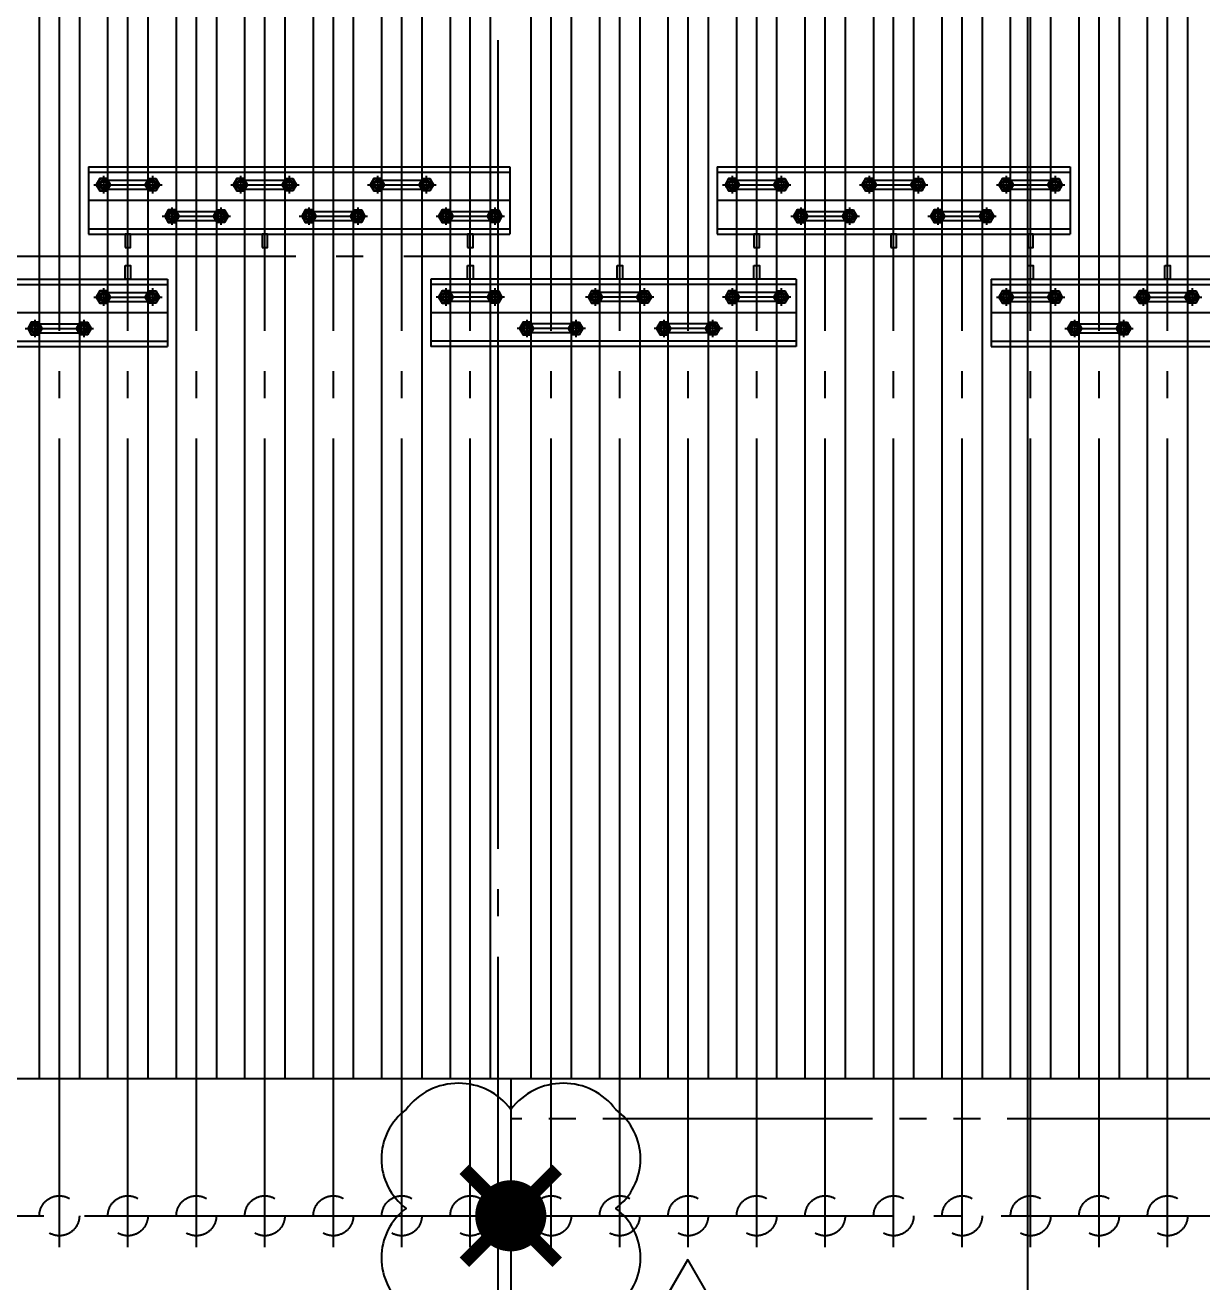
# Model space of a CAD drawing. Header units: millimetres. Extents: x 0 to 91981, y -132907 to 77676.
# Drawn here: x 15965 to 18584, y 26880 to 29678 of the extents above; entities that cross this region are included whole.
import ezdxf
from ezdxf.enums import TextEntityAlignment as Align

# ---------------------------------------------------------------- set-up
doc = ezdxf.new("R2010")
doc.units = ezdxf.units.MM
doc.header["$LTSCALE"] = 60
for name, pattern in [('JNK-CENTER', [34, 30, -1.5, 1, -1.5]), ('JNK-HIDDEN', [3, 2, -1]), ('JNK-PHANTOM', [15, 10, -1, 1, -1, 1, -1])]:
    doc.linetypes.add(name, pattern=pattern)
for name, color, linetype in [('CEN-R', 1, 'JNK-CENTER'), ('CON-G', 3, 'Continuous'), ('CON-W', 7, 'Continuous'), ('Dim-W', 7, 'Continuous'), ('HID-Y', 2, 'JNK-HIDDEN'), ('PHA-W', 7, 'JNK-PHANTOM'), ('rev-2', 2, 'Continuous')]:
    doc.layers.add(name, color=color, linetype=linetype)
doc.layers.add('CONT-G', color=3, linetype='Continuous', lineweight=25)
doc.styles.add('SIMPLEX', font='simplex.shx', dxfattribs={"width": 0.8})
doc.dimstyles.new('DIM60', dxfattribs={"dimscale": 60, "dimtxt": 2.5, "dimasz": 2.5, "dimexe": 1, "dimexo": 1, "dimgap": 1, "dimtad": 1, "dimdsep": 46, "dimtxsty": 'SIMPLEX', "dimcen": 0, "dimclrd": 256, "dimclre": 256, "dimclrt": 2, "dimadec": 1, "dimazin": 2, "dimtfac": 1, "dimtix": 1, "dimtmove": 2, "dimatfit": 2, "dimfxl": 1, "dimarcsym": 1})

# ---------------------------------------------------------------- blocks, each defined once
blk = doc.blocks.new('MANIFOLD&U-COIL-HIDDEN')
at = {"layer": 'HID-Y', "ltscale": 60}
for start, end in [(0, 120), (180, 300)]:
    blk.add_arc((75719.8, 12166.3), 44.5, start, end, dxfattribs=at)
blk = doc.blocks.new('revmark')
at = {"layer": 'rev-2'}
blk.add_lwpolyline([(0, 0), (-4, -6.928), (4, -6.928)], close=True, dxfattribs=at)
at = {"layer": 'rev-2', "style": 'SIMPLEX', "width": 0.8}
blk.add_attdef('REVMARK', text='', height=3, dxfattribs=at).set_placement((0, -4.619), align=Align.MIDDLE_CENTER)
blk = doc.blocks.new('*D1018')
at = {"layer": 'DEFPOINTS', "color": 0, "transparency": 16777216}
for p in [(17800.1, 59492.7), (18196.3, 59492.7), (17069.9, -132907.1)]:
    blk.add_point(p, dxfattribs=at)
at = {"layer": 'Dim-W', "linetype": 'ByBlock', "lineweight": -2, "transparency": 16777216}
for p, q in [((17860.1, 59492.7), (18256.3, 59492.7)), ((18196.3, -132757.1), (18196.3, 59342.7)), ((17129.9, -132907.1), (18256.3, -132907.1))]:
    blk.add_line(p, q, dxfattribs=at)
at = {"layer": 'Dim-W', "transparency": 16777216}
for points in [[(18171.3, 59342.7), (18221.3, 59342.7), (18196.3, 59492.7)], [(18171.3, -132757.1), (18221.3, -132757.1), (18196.3, -132907.1)]]:
    blk.add_solid(points, dxfattribs=at)
at = {"layer": 'Dim-W', "color": 2, "transparency": 16777216, "insert": (18061.3, -36707.2), "char_height": 150, "attachment_point": 5, "rotation": 90, "style": 'SIMPLEX'}
blk.add_mtext('192399.74', dxfattribs=at)

msp = doc.modelspace()

# ---------------------------------------------------------------- linework, layer by layer
at = {"layer": 'CEN-R'}
for p, q in [((17018.12766, 25804.06429), (17018.12664, 31602.06246)), ((16041.52693, 26957.36249), (16041.52693, 31367.36249)), ((16193.92693, 26957.36249), (16193.92693, 31367.36249)), ((16346.32693, 26957.36249), (16346.32693, 31367.36249)), ((16498.72693, 26957.36249), (16498.72693, 31367.36249)), ((16651.12693, 26957.36249), (16651.12693, 31367.36249)), ((16803.52693, 26957.36249), (16803.52693, 31367.36249)), ((16955.92693, 26957.36249), (16955.92693, 31367.36249)), ((17135.92693, 26957.36249), (17135.92693, 31367.36249)), ((17288.32693, 26957.36249), (17288.32693, 31367.36249)), ((17440.72693, 26957.36249), (17440.72693, 31367.36249)), ((17593.12693, 26957.36249), (17593.12693, 31367.36249)), ((17745.52693, 26957.36249), (17745.52693, 31367.36249)), ((17897.92693, 26957.36249), (17897.92693, 31367.36249)), ((18050.32693, 26957.36249), (18050.32693, 31367.36249)), ((18202.72693, 26957.36249), (18202.72693, 31367.36249)), ((18355.12693, 26957.36249), (18355.12693, 31367.36249)), ((18507.52693, 26957.36249), (18507.52693, 31367.36249)), ((16117.87693, 29322.36249), (16269.99089, 29322.36249)), ((16139.47693, 29341.7597), (16139.47693, 29302.96528)), ((16248.37693, 29341.7597), (16248.37693, 29302.96528)), ((16422.67693, 29322.36249), (16574.79089, 29322.36249)), ((16444.27693, 29341.7597), (16444.27693, 29302.96528)), ((16553.17693, 29341.7597), (16553.17693, 29302.96528)), ((16727.47693, 29322.36249), (16879.59089, 29322.36249)), ((16749.07693, 29341.7597), (16749.07693, 29302.96528)), ((16857.97693, 29341.7597), (16857.97693, 29302.96528)), ((17517.07693, 29322.36249), (17669.19089, 29322.36249)), ((17538.67693, 29341.7597), (17538.67693, 29302.96528)), ((17647.57693, 29341.7597), (17647.57693, 29302.96528)), ((17821.87693, 29322.36249), (17973.99089, 29322.36249)), ((17843.47693, 29341.7597), (17843.47693, 29302.96528)), ((17952.37693, 29341.7597), (17952.37693, 29302.96528)), ((18126.67693, 29322.36249), (18278.79089, 29322.36249)), ((18148.27693, 29341.7597), (18148.27693, 29302.96528)), ((18257.17693, 29341.7597), (18257.17693, 29302.96528)), ((17043.87693, 29287.36249), (16105.97693, 29287.36249)), ((18290.67693, 29287.36249), (17505.17693, 29287.36249)), ((16291.87693, 29271.7597), (16291.87693, 29232.96528)), ((16400.77693, 29271.7597), (16400.77693, 29232.96528)), ((16596.67693, 29271.7597), (16596.67693, 29232.96528)), ((16705.57693, 29271.7597), (16705.57693, 29232.96528)), ((16901.47693, 29271.7597), (16901.47693, 29232.96528)), ((17010.37693, 29271.7597), (17010.37693, 29232.96528)), ((17691.07693, 29271.7597), (17691.07693, 29232.96528)), ((17799.97693, 29271.7597), (17799.97693, 29232.96528)), ((17995.87693, 29271.7597), (17995.87693, 29232.96528)), ((18104.77693, 29271.7597), (18104.77693, 29232.96528)), ((16270.27693, 29252.36249), (16422.39089, 29252.36249)), ((16575.07693, 29252.36249), (16727.19089, 29252.36249)), ((16879.87693, 29252.36249), (17031.99089, 29252.36249)), ((17669.47693, 29252.36249), (17821.59089, 29252.36249)), ((17974.27693, 29252.36249), (18126.39089, 29252.36249)), ((22687.7108, 29162.36249), (12017.12693, 29162.36249)), ((16139.47693, 29091.7597), (16139.47693, 29052.96528)), ((16248.37693, 29091.7597), (16248.37693, 29052.96528)), ((16901.47693, 29091.7597), (16901.47693, 29052.96528)), ((17010.37693, 29091.7597), (17010.37693, 29052.96528)), ((17233.87693, 29091.7597), (17233.87693, 29052.96528)), ((17342.77693, 29091.7597), (17342.77693, 29052.96528)), ((17538.67693, 29091.7597), (17538.67693, 29052.96528)), ((17647.57693, 29091.7597), (17647.57693, 29052.96528)), ((18148.27693, 29091.7597), (18148.27693, 29052.96528)), ((18257.17693, 29091.7597), (18257.17693, 29052.96528)), ((18453.07693, 29091.7597), (18453.07693, 29052.96528)), ((18561.97693, 29091.7597), (18561.97693, 29052.96528)), ((16117.87693, 29072.36249), (16269.99089, 29072.36249)), ((17031.97693, 29072.36249), (16879.86298, 29072.36249)), ((17364.37693, 29072.36249), (17212.26298, 29072.36249)), ((17669.17693, 29072.36249), (17517.06298, 29072.36249)), ((18126.67693, 29072.36249), (18278.79089, 29072.36249)), ((18431.47693, 29072.36249), (18583.59089, 29072.36249)), ((16281.87693, 29037.36249), (15496.37693, 29037.36249)), ((17681.07693, 29037.36249), (16867.97693, 29037.36249)), ((19052.67693, 29037.36249), (18114.77693, 29037.36249)), ((15987.07693, 29021.7597), (15987.07693, 28982.96528)), ((16095.97693, 29021.7597), (16095.97693, 28982.96528)), ((17081.47693, 29021.7597), (17081.47693, 28982.96528)), ((17190.37693, 29021.7597), (17190.37693, 28982.96528)), ((17386.27693, 29021.7597), (17386.27693, 28982.96528)), ((17495.17693, 29021.7597), (17495.17693, 28982.96528)), ((18300.67693, 29021.7597), (18300.67693, 28982.96528)), ((18409.57693, 29021.7597), (18409.57693, 28982.96528)), ((15965.47693, 29002.36249), (16117.59089, 29002.36249)), ((17211.97693, 29002.36249), (17059.86298, 29002.36249)), ((17516.77693, 29002.36249), (17364.66298, 29002.36249)), ((18279.07693, 29002.36249), (18431.19089, 29002.36249)), ((12017.12693, 27027.36249), (21650.82693, 27027.36249))]:
    msp.add_line(p, q, dxfattribs=at)
at = {"layer": 'CON-G'}
for p, q in [((21450.82693, 27332.06246), (12417.12693, 27332.06246)), ((17045.92693, 27332.06246), (17045.92693, 26722.66248))]:
    msp.add_line(p, q, dxfattribs=at)
for points in [[(16155.47693, 29322.36249), (16147.47693, 29336.2189), (16131.47693, 29336.2189), (16123.47693, 29322.36249), (16131.47693, 29308.50608), (16147.47693, 29308.50608)], [(16232.37693, 29322.36249), (16240.37693, 29336.2189), (16256.37693, 29336.2189), (16264.37693, 29322.36249), (16256.37693, 29308.50608), (16240.37693, 29308.50608)], [(16460.27693, 29322.36249), (16452.27693, 29336.2189), (16436.27693, 29336.2189), (16428.27693, 29322.36249), (16436.27693, 29308.50608), (16452.27693, 29308.50608)], [(16537.17693, 29322.36249), (16545.17693, 29336.2189), (16561.17693, 29336.2189), (16569.17693, 29322.36249), (16561.17693, 29308.50608), (16545.17693, 29308.50608)], [(16765.07693, 29322.36249), (16757.07693, 29336.2189), (16741.07693, 29336.2189), (16733.07693, 29322.36249), (16741.07693, 29308.50608), (16757.07693, 29308.50608)], [(16841.97693, 29322.36249), (16849.97693, 29336.2189), (16865.97693, 29336.2189), (16873.97693, 29322.36249), (16865.97693, 29308.50608), (16849.97693, 29308.50608)], [(17554.67693, 29322.36249), (17546.67693, 29336.2189), (17530.67693, 29336.2189), (17522.67693, 29322.36249), (17530.67693, 29308.50608), (17546.67693, 29308.50608)], [(17631.57693, 29322.36249), (17639.57693, 29336.2189), (17655.57693, 29336.2189), (17663.57693, 29322.36249), (17655.57693, 29308.50608), (17639.57693, 29308.50608)], [(17859.47693, 29322.36249), (17851.47693, 29336.2189), (17835.47693, 29336.2189), (17827.47693, 29322.36249), (17835.47693, 29308.50608), (17851.47693, 29308.50608)], [(17936.37693, 29322.36249), (17944.37693, 29336.2189), (17960.37693, 29336.2189), (17968.37693, 29322.36249), (17960.37693, 29308.50608), (17944.37693, 29308.50608)], [(18164.27693, 29322.36249), (18156.27693, 29336.2189), (18140.27693, 29336.2189), (18132.27693, 29322.36249), (18140.27693, 29308.50608), (18156.27693, 29308.50608)], [(18241.17693, 29322.36249), (18249.17693, 29336.2189), (18265.17693, 29336.2189), (18273.17693, 29322.36249), (18265.17693, 29308.50608), (18249.17693, 29308.50608)], [(16307.87693, 29252.36249), (16299.87693, 29266.2189), (16283.87693, 29266.2189), (16275.87693, 29252.36249), (16283.87693, 29238.50608), (16299.87693, 29238.50608)], [(16384.77693, 29252.36249), (16392.77693, 29266.2189), (16408.77693, 29266.2189), (16416.77693, 29252.36249), (16408.77693, 29238.50608), (16392.77693, 29238.50608)], [(16612.67693, 29252.36249), (16604.67693, 29266.2189), (16588.67693, 29266.2189), (16580.67693, 29252.36249), (16588.67693, 29238.50608), (16604.67693, 29238.50608)], [(16689.57693, 29252.36249), (16697.57693, 29266.2189), (16713.57693, 29266.2189), (16721.57693, 29252.36249), (16713.57693, 29238.50608), (16697.57693, 29238.50608)], [(16917.47693, 29252.36249), (16909.47693, 29266.2189), (16893.47693, 29266.2189), (16885.47693, 29252.36249), (16893.47693, 29238.50608), (16909.47693, 29238.50608)], [(16994.37693, 29252.36249), (17002.37693, 29266.2189), (17018.37693, 29266.2189), (17026.37693, 29252.36249), (17018.37693, 29238.50608), (17002.37693, 29238.50608)], [(17707.07693, 29252.36249), (17699.07693, 29266.2189), (17683.07693, 29266.2189), (17675.07693, 29252.36249), (17683.07693, 29238.50608), (17699.07693, 29238.50608)], [(17783.97693, 29252.36249), (17791.97693, 29266.2189), (17807.97693, 29266.2189), (17815.97693, 29252.36249), (17807.97693, 29238.50608), (17791.97693, 29238.50608)], [(18011.87693, 29252.36249), (18003.87693, 29266.2189), (17987.87693, 29266.2189), (17979.87693, 29252.36249), (17987.87693, 29238.50608), (18003.87693, 29238.50608)], [(18088.77693, 29252.36249), (18096.77693, 29266.2189), (18112.77693, 29266.2189), (18120.77693, 29252.36249), (18112.77693, 29238.50608), (18096.77693, 29238.50608)], [(16155.47693, 29072.36249), (16147.47693, 29086.2189), (16131.47693, 29086.2189), (16123.47693, 29072.36249), (16131.47693, 29058.50608), (16147.47693, 29058.50608)], [(16232.37693, 29072.36249), (16240.37693, 29086.2189), (16256.37693, 29086.2189), (16264.37693, 29072.36249), (16256.37693, 29058.50608), (16240.37693, 29058.50608)], [(16917.47693, 29072.36249), (16909.47693, 29086.2189), (16893.47693, 29086.2189), (16885.47693, 29072.36249), (16893.47693, 29058.50608), (16909.47693, 29058.50608)], [(16994.37693, 29072.36249), (17002.37693, 29086.2189), (17018.37693, 29086.2189), (17026.37693, 29072.36249), (17018.37693, 29058.50608), (17002.37693, 29058.50608)], [(17249.87693, 29072.36249), (17241.87693, 29086.2189), (17225.87693, 29086.2189), (17217.87693, 29072.36249), (17225.87693, 29058.50608), (17241.87693, 29058.50608)], [(17326.77693, 29072.36249), (17334.77693, 29086.2189), (17350.77693, 29086.2189), (17358.77693, 29072.36249), (17350.77693, 29058.50608), (17334.77693, 29058.50608)], [(17554.67693, 29072.36249), (17546.67693, 29086.2189), (17530.67693, 29086.2189), (17522.67693, 29072.36249), (17530.67693, 29058.50608), (17546.67693, 29058.50608)], [(17631.57693, 29072.36249), (17639.57693, 29086.2189), (17655.57693, 29086.2189), (17663.57693, 29072.36249), (17655.57693, 29058.50608), (17639.57693, 29058.50608)], [(18164.27693, 29072.36249), (18156.27693, 29086.2189), (18140.27693, 29086.2189), (18132.27693, 29072.36249), (18140.27693, 29058.50608), (18156.27693, 29058.50608)], [(18241.17693, 29072.36249), (18249.17693, 29086.2189), (18265.17693, 29086.2189), (18273.17693, 29072.36249), (18265.17693, 29058.50608), (18249.17693, 29058.50608)], [(18469.07693, 29072.36249), (18461.07693, 29086.2189), (18445.07693, 29086.2189), (18437.07693, 29072.36249), (18445.07693, 29058.50608), (18461.07693, 29058.50608)], [(18545.97693, 29072.36249), (18553.97693, 29086.2189), (18569.97693, 29086.2189), (18577.97693, 29072.36249), (18569.97693, 29058.50608), (18553.97693, 29058.50608)], [(16003.07693, 29002.36249), (15995.07693, 29016.2189), (15979.07693, 29016.2189), (15971.07693, 29002.36249), (15979.07693, 28988.50608), (15995.07693, 28988.50608)], [(16079.97693, 29002.36249), (16087.97693, 29016.2189), (16103.97693, 29016.2189), (16111.97693, 29002.36249), (16103.97693, 28988.50608), (16087.97693, 28988.50608)], [(17097.47693, 29002.36249), (17089.47693, 29016.2189), (17073.47693, 29016.2189), (17065.47693, 29002.36249), (17073.47693, 28988.50608), (17089.47693, 28988.50608)], [(17174.37693, 29002.36249), (17182.37693, 29016.2189), (17198.37693, 29016.2189), (17206.37693, 29002.36249), (17198.37693, 28988.50608), (17182.37693, 28988.50608)], [(17402.27693, 29002.36249), (17394.27693, 29016.2189), (17378.27693, 29016.2189), (17370.27693, 29002.36249), (17378.27693, 28988.50608), (17394.27693, 28988.50608)], [(17479.17693, 29002.36249), (17487.17693, 29016.2189), (17503.17693, 29016.2189), (17511.17693, 29002.36249), (17503.17693, 28988.50608), (17487.17693, 28988.50608)], [(18316.67693, 29002.36249), (18308.67693, 29016.2189), (18292.67693, 29016.2189), (18284.67693, 29002.36249), (18292.67693, 28988.50608), (18308.67693, 28988.50608)], [(18393.57693, 29002.36249), (18401.57693, 29016.2189), (18417.57693, 29016.2189), (18425.57693, 29002.36249), (18417.57693, 28988.50608), (18401.57693, 28988.50608)]]:
    msp.add_lwpolyline(points, close=True, dxfattribs=at)
for centre, radius in [((16139.47693, 29322.36249), 13.85641), ((16139.47693, 29322.36249), 6.4), ((16248.37693, 29322.36249), 13.85641), ((16248.37693, 29322.36249), 6.4), ((16444.27693, 29322.36249), 13.85641), ((16444.27693, 29322.36249), 6.4), ((16553.17693, 29322.36249), 13.85641), ((16553.17693, 29322.36249), 6.4), ((16749.07693, 29322.36249), 13.85641), ((16749.07693, 29322.36249), 6.4), ((16857.97693, 29322.36249), 13.85641), ((16857.97693, 29322.36249), 6.4), ((17538.67693, 29322.36249), 13.85641), ((17538.67693, 29322.36249), 6.4), ((17647.57693, 29322.36249), 13.85641), ((17647.57693, 29322.36249), 6.4), ((17843.47693, 29322.36249), 13.85641), ((17843.47693, 29322.36249), 6.4), ((17952.37693, 29322.36249), 13.85641), ((17952.37693, 29322.36249), 6.4), ((18148.27693, 29322.36249), 13.85641), ((18148.27693, 29322.36249), 6.4), ((18257.17693, 29322.36249), 13.85641), ((18257.17693, 29322.36249), 6.4), ((16291.87693, 29252.36249), 13.85641), ((16400.77693, 29252.36249), 13.85641), ((16596.67693, 29252.36249), 13.85641), ((16705.57693, 29252.36249), 13.85641), ((16901.47693, 29252.36249), 13.85641), ((17010.37693, 29252.36249), 13.85641), ((17691.07693, 29252.36249), 13.85641), ((17799.97693, 29252.36249), 13.85641), ((17995.87693, 29252.36249), 13.85641), ((18104.77693, 29252.36249), 13.85641), ((16291.87693, 29252.36249), 6.4), ((16400.77693, 29252.36249), 6.4), ((16596.67693, 29252.36249), 6.4), ((16705.57693, 29252.36249), 6.4), ((16901.47693, 29252.36249), 6.4), ((17010.37693, 29252.36249), 6.4), ((17691.07693, 29252.36249), 6.4), ((17799.97693, 29252.36249), 6.4), ((17995.87693, 29252.36249), 6.4), ((18104.77693, 29252.36249), 6.4), ((16139.47693, 29072.36249), 13.85641), ((16139.47693, 29072.36249), 6.4), ((16248.37693, 29072.36249), 13.85641), ((16248.37693, 29072.36249), 6.4), ((16901.47693, 29072.36249), 13.85641), ((16901.47693, 29072.36249), 6.4), ((17010.37693, 29072.36249), 13.85641), ((17010.37693, 29072.36249), 6.4), ((17233.87693, 29072.36249), 13.85641), ((17233.87693, 29072.36249), 6.4), ((17342.77693, 29072.36249), 13.85641), ((17342.77693, 29072.36249), 6.4), ((17538.67693, 29072.36249), 13.85641), ((17538.67693, 29072.36249), 6.4), ((17647.57693, 29072.36249), 13.85641), ((17647.57693, 29072.36249), 6.4), ((18148.27693, 29072.36249), 13.85641), ((18148.27693, 29072.36249), 6.4), ((18257.17693, 29072.36249), 13.85641), ((18257.17693, 29072.36249), 6.4), ((18453.07693, 29072.36249), 13.85641), ((18453.07693, 29072.36249), 6.4), ((18561.97693, 29072.36249), 13.85641), ((18561.97693, 29072.36249), 6.4), ((15987.07693, 29002.36249), 13.85641), ((15987.07693, 29002.36249), 6.4), ((16095.97693, 29002.36249), 13.85641), ((16095.97693, 29002.36249), 6.4), ((17081.47693, 29002.36249), 13.85641), ((17081.47693, 29002.36249), 6.4), ((17190.37693, 29002.36249), 13.85641), ((17190.37693, 29002.36249), 6.4), ((17386.27693, 29002.36249), 13.85641), ((17386.27693, 29002.36249), 6.4), ((17495.17693, 29002.36249), 13.85641), ((17495.17693, 29002.36249), 6.4), ((18300.67693, 29002.36249), 13.85641), ((18300.67693, 29002.36249), 6.4), ((18409.57693, 29002.36249), 13.85641), ((18409.57693, 29002.36249), 6.4)]:
    msp.add_circle(centre, radius, dxfattribs=at)
for centre, start, end in [((16139.47693, 29322.36249), 194.16511255, 253.05447987), ((16139.47693, 29322.36249), 105.77278484, 161.32934119), ((16139.47693, 29322.36249), 15.65904456, 76.43756634), ((16139.47693, 29322.36249), 291.47031879, 347.0397554), ((16248.37693, 29322.36249), 192.9602446, 248.52968121), ((16248.37693, 29322.36249), 103.56243366, 164.34095544), ((16248.37693, 29322.36249), 18.67065881, 74.22721516), ((16248.37693, 29322.36249), 286.94552013, 345.83488745), ((16444.27693, 29322.36249), 194.16511255, 253.05447987), ((16444.27693, 29322.36249), 105.77278484, 161.32934119), ((16444.27693, 29322.36249), 15.65904456, 76.43756634), ((16444.27693, 29322.36249), 291.47031879, 347.0397554), ((16553.17693, 29322.36249), 192.9602446, 248.52968121), ((16553.17693, 29322.36249), 103.56243366, 164.34095544), ((16553.17693, 29322.36249), 18.67065881, 74.22721516), ((16553.17693, 29322.36249), 286.94552013, 345.83488745), ((16749.07693, 29322.36249), 194.16511255, 253.05447987), ((16749.07693, 29322.36249), 105.77278484, 161.32934119), ((16749.07693, 29322.36249), 15.65904456, 76.43756634), ((16749.07693, 29322.36249), 291.47031879, 347.0397554), ((16857.97693, 29322.36249), 192.9602446, 248.52968121), ((16857.97693, 29322.36249), 103.56243366, 164.34095544), ((16857.97693, 29322.36249), 18.67065881, 74.22721516), ((16857.97693, 29322.36249), 286.94552013, 345.83488745), ((17538.67693, 29322.36249), 194.16511255, 253.05447987), ((17538.67693, 29322.36249), 105.77278484, 161.32934119), ((17538.67693, 29322.36249), 15.65904456, 76.43756634), ((17538.67693, 29322.36249), 291.47031879, 347.0397554), ((17647.57693, 29322.36249), 192.9602446, 248.52968121), ((17647.57693, 29322.36249), 103.56243366, 164.34095544), ((17647.57693, 29322.36249), 18.67065881, 74.22721516), ((17647.57693, 29322.36249), 286.94552013, 345.83488745), ((17843.47693, 29322.36249), 194.16511255, 253.05447987), ((17843.47693, 29322.36249), 105.77278484, 161.32934119), ((17843.47693, 29322.36249), 15.65904456, 76.43756634), ((17843.47693, 29322.36249), 291.47031879, 347.0397554), ((17952.37693, 29322.36249), 192.9602446, 248.52968121), ((17952.37693, 29322.36249), 103.56243366, 164.34095544), ((17952.37693, 29322.36249), 18.67065881, 74.22721516), ((17952.37693, 29322.36249), 286.94552013, 345.83488745), ((18148.27693, 29322.36249), 194.16511255, 253.05447987), ((18148.27693, 29322.36249), 105.77278484, 161.32934119), ((18148.27693, 29322.36249), 15.65904456, 76.43756634), ((18148.27693, 29322.36249), 291.47031879, 347.0397554), ((18257.17693, 29322.36249), 192.9602446, 248.52968121), ((18257.17693, 29322.36249), 103.56243366, 164.34095544), ((18257.17693, 29322.36249), 18.67065881, 74.22721516), ((18257.17693, 29322.36249), 286.94552013, 345.83488745), ((16291.87693, 29252.36249), 105.77278484, 161.32934119), ((16291.87693, 29252.36249), 15.65904456, 76.43756634), ((16400.77693, 29252.36249), 103.56243366, 164.34095544), ((16400.77693, 29252.36249), 18.67065881, 74.22721516), ((16596.67693, 29252.36249), 105.77278484, 161.32934119), ((16596.67693, 29252.36249), 15.65904456, 76.43756634), ((16705.57693, 29252.36249), 103.56243366, 164.34095544), ((16705.57693, 29252.36249), 18.67065881, 74.22721516), ((16901.47693, 29252.36249), 105.77278484, 161.32934119), ((16901.47693, 29252.36249), 15.65904456, 76.43756634), ((17010.37693, 29252.36249), 103.56243366, 164.34095544), ((17010.37693, 29252.36249), 18.67065881, 74.22721516), ((17691.07693, 29252.36249), 105.77278484, 161.32934119), ((17691.07693, 29252.36249), 15.65904456, 76.43756634), ((17799.97693, 29252.36249), 103.56243366, 164.34095544), ((17799.97693, 29252.36249), 18.67065881, 74.22721516), ((17995.87693, 29252.36249), 105.77278484, 161.32934119), ((17995.87693, 29252.36249), 15.65904456, 76.43756634), ((18104.77693, 29252.36249), 103.56243366, 164.34095544), ((18104.77693, 29252.36249), 18.67065881, 74.22721516), ((16291.87693, 29252.36249), 194.16511255, 253.05447987), ((16291.87693, 29252.36249), 291.47031879, 347.0397554), ((16400.77693, 29252.36249), 192.9602446, 248.52968121), ((16400.77693, 29252.36249), 286.94552013, 345.83488745), ((16596.67693, 29252.36249), 194.16511255, 253.05447987), ((16596.67693, 29252.36249), 291.47031879, 347.0397554), ((16705.57693, 29252.36249), 192.9602446, 248.52968121), ((16705.57693, 29252.36249), 286.94552013, 345.83488745), ((16901.47693, 29252.36249), 194.16511255, 253.05447987), ((16901.47693, 29252.36249), 291.47031879, 347.0397554), ((17010.37693, 29252.36249), 192.9602446, 248.52968121), ((17010.37693, 29252.36249), 286.94552013, 345.83488745), ((17691.07693, 29252.36249), 194.16511255, 253.05447987), ((17691.07693, 29252.36249), 291.47031879, 347.0397554), ((17799.97693, 29252.36249), 192.9602446, 248.52968121), ((17799.97693, 29252.36249), 286.94552013, 345.83488745), ((17995.87693, 29252.36249), 194.16511255, 253.05447987), ((17995.87693, 29252.36249), 291.47031879, 347.0397554), ((18104.77693, 29252.36249), 192.9602446, 248.52968121), ((18104.77693, 29252.36249), 286.94552013, 345.83488745), ((16139.47693, 29072.36249), 194.16511255, 253.05447987), ((16139.47693, 29072.36249), 105.77278484, 161.32934119), ((16139.47693, 29072.36249), 15.65904456, 76.43756634), ((16139.47693, 29072.36249), 291.47031879, 347.0397554), ((16248.37693, 29072.36249), 192.9602446, 248.52968121), ((16248.37693, 29072.36249), 103.56243366, 164.34095544), ((16248.37693, 29072.36249), 18.67065881, 74.22721516), ((16248.37693, 29072.36249), 286.94552013, 345.83488745), ((16901.47693, 29072.36249), 194.16511255, 253.05447987), ((16901.47693, 29072.36249), 105.77278484, 161.32934119), ((16901.47693, 29072.36249), 15.65904456, 76.43756634), ((16901.47693, 29072.36249), 291.47031879, 347.0397554), ((17010.37693, 29072.36249), 192.9602446, 248.52968121), ((17010.37693, 29072.36249), 103.56243366, 164.34095544), ((17010.37693, 29072.36249), 18.67065881, 74.22721516), ((17010.37693, 29072.36249), 286.94552013, 345.83488745), ((17233.87693, 29072.36249), 194.16511255, 253.05447987), ((17233.87693, 29072.36249), 105.77278484, 161.32934119), ((17233.87693, 29072.36249), 15.65904456, 76.43756634), ((17233.87693, 29072.36249), 291.47031879, 347.0397554), ((17342.77693, 29072.36249), 192.9602446, 248.52968121), ((17342.77693, 29072.36249), 103.56243366, 164.34095544), ((17342.77693, 29072.36249), 18.67065881, 74.22721516), ((17342.77693, 29072.36249), 286.94552013, 345.83488745), ((17538.67693, 29072.36249), 194.16511255, 253.05447987), ((17538.67693, 29072.36249), 105.77278484, 161.32934119), ((17538.67693, 29072.36249), 15.65904456, 76.43756634), ((17538.67693, 29072.36249), 291.47031879, 347.0397554), ((17647.57693, 29072.36249), 192.9602446, 248.52968121), ((17647.57693, 29072.36249), 103.56243366, 164.34095544), ((17647.57693, 29072.36249), 18.67065881, 74.22721516), ((17647.57693, 29072.36249), 286.94552013, 345.83488745), ((18148.27693, 29072.36249), 194.16511255, 253.05447987), ((18148.27693, 29072.36249), 105.77278484, 161.32934119), ((18148.27693, 29072.36249), 15.65904456, 76.43756634), ((18148.27693, 29072.36249), 291.47031879, 347.0397554), ((18257.17693, 29072.36249), 192.9602446, 248.52968121), ((18257.17693, 29072.36249), 103.56243366, 164.34095544), ((18257.17693, 29072.36249), 18.67065881, 74.22721516), ((18257.17693, 29072.36249), 286.94552013, 345.83488745), ((18453.07693, 29072.36249), 194.16511255, 253.05447987), ((18453.07693, 29072.36249), 105.77278484, 161.32934119), ((18453.07693, 29072.36249), 15.65904456, 76.43756634), ((18453.07693, 29072.36249), 291.47031879, 347.0397554), ((18561.97693, 29072.36249), 192.9602446, 248.52968121), ((18561.97693, 29072.36249), 103.56243366, 164.34095544), ((18561.97693, 29072.36249), 18.67065881, 74.22721516), ((18561.97693, 29072.36249), 286.94552013, 345.83488745), ((15987.07693, 29002.36249), 105.77278484, 161.32934119), ((15987.07693, 29002.36249), 15.65904456, 76.43756634), ((16095.97693, 29002.36249), 103.56243366, 164.34095544), ((16095.97693, 29002.36249), 18.67065881, 74.22721516), ((17081.47693, 29002.36249), 105.77278484, 161.32934119), ((17081.47693, 29002.36249), 15.65904456, 76.43756634), ((17190.37693, 29002.36249), 103.56243366, 164.34095544), ((17190.37693, 29002.36249), 18.67065881, 74.22721516), ((17386.27693, 29002.36249), 105.77278484, 161.32934119), ((17386.27693, 29002.36249), 15.65904456, 76.43756634), ((17495.17693, 29002.36249), 103.56243366, 164.34095544), ((17495.17693, 29002.36249), 18.67065881, 74.22721516), ((18300.67693, 29002.36249), 105.77278484, 161.32934119), ((18300.67693, 29002.36249), 15.65904456, 76.43756634), ((18409.57693, 29002.36249), 103.56243366, 164.34095544), ((18409.57693, 29002.36249), 18.67065881, 74.22721516), ((15987.07693, 29002.36249), 194.16511255, 253.05447987), ((15987.07693, 29002.36249), 291.47031879, 347.0397554), ((16095.97693, 29002.36249), 192.9602446, 248.52968121), ((16095.97693, 29002.36249), 286.94552013, 345.83488745), ((17081.47693, 29002.36249), 194.16511255, 253.05447987), ((17081.47693, 29002.36249), 291.47031879, 347.0397554), ((17190.37693, 29002.36249), 192.9602446, 248.52968121), ((17190.37693, 29002.36249), 286.94552013, 345.83488745), ((17386.27693, 29002.36249), 194.16511255, 253.05447987), ((17386.27693, 29002.36249), 291.47031879, 347.0397554), ((17495.17693, 29002.36249), 192.9602446, 248.52968121), ((17495.17693, 29002.36249), 286.94552013, 345.83488745), ((18300.67693, 29002.36249), 194.16511255, 253.05447987), ((18300.67693, 29002.36249), 291.47031879, 347.0397554), ((18409.57693, 29002.36249), 192.9602446, 248.52968121), ((18409.57693, 29002.36249), 286.94552013, 345.83488745)]:
    msp.add_arc(centre, 8, start, end, dxfattribs=at)
at = {"layer": 'CON-W'}
for p, q in [((16105.97693, 29362.36249), (16105.97693, 29212.36249)), ((16105.97693, 29362.36249), (17043.87693, 29362.36249)), ((16105.97693, 29350.36249), (17043.87693, 29350.36249)), ((17043.87693, 29362.36249), (17043.87693, 29212.36249)), ((17505.17693, 29362.36249), (17505.17693, 29212.36249)), ((17505.17693, 29362.36249), (18290.67693, 29362.36249)), ((17505.17693, 29350.36249), (18290.67693, 29350.36249)), ((18290.67693, 29362.36249), (18290.67693, 29212.36249)), ((16105.97693, 29224.36249), (17043.87693, 29224.36249)), ((16105.97693, 29212.36249), (17043.87693, 29212.36249)), ((17505.17693, 29224.36249), (18290.67693, 29224.36249)), ((17505.17693, 29212.36249), (18290.67693, 29212.36249)), ((15496.37693, 29112.36249), (16281.87693, 29112.36249)), ((15496.37693, 29100.36249), (16281.87693, 29100.36249)), ((16281.87693, 29112.36249), (16281.87693, 28962.36249)), ((16867.97693, 29112.36249), (16867.97693, 28962.36249)), ((17681.07693, 29112.36249), (16867.97693, 29112.36249)), ((17681.07693, 29100.36249), (16867.97693, 29100.36249)), ((17681.07693, 29112.36249), (17681.07693, 28962.36249)), ((18114.77693, 29112.36249), (18114.77693, 28962.36249)), ((18114.77693, 29112.36249), (19052.67693, 29112.36249)), ((18114.77693, 29100.36249), (19052.67693, 29100.36249)), ((15496.37693, 28974.36249), (16281.87693, 28974.36249)), ((15496.37693, 28962.36249), (16281.87693, 28962.36249)), ((17681.07693, 28974.36249), (16867.97693, 28974.36249)), ((17681.07693, 28962.36249), (16867.97693, 28962.36249)), ((18114.77693, 28974.36249), (19052.67693, 28974.36249)), ((18114.77693, 28962.36249), (19052.67693, 28962.36249))]:
    msp.add_line(p, q, dxfattribs=at)
for points in [[(17149.3413, 27130.77687, 30, 30, 0), (16942.51256, 26923.94813, 48.75, 48.75, 0)], [(16942.51256, 27130.77687, 30, 30, 0), (17149.3413, 26923.94813, 45, 45, 0)]]:
    msp.add_lwpolyline(points, format="xyseb", dxfattribs=at)
at = {"layer": 'CON-W', "const_width": 90}
msp.add_lwpolyline([(17011.76781, 27027.3625, 1), (17080.08606, 27027.3625, 1)], format="xyb", close=True, dxfattribs=at)
at = {"layer": 'CONT-G'}
for points in [[(15997.07693, 27332.06246), (15997.07693, 30992.66248)], [(16085.97693, 30992.66248), (16085.97693, 27332.06246)], [(16149.47693, 27332.06246), (16149.47693, 30992.66248)], [(16238.37693, 30992.66248), (16238.37693, 27332.06246)], [(16301.87693, 27332.06246), (16301.87693, 30992.66248)], [(16390.77693, 30992.66248), (16390.77693, 27332.06246)], [(16454.27693, 27332.06246), (16454.27693, 30992.66248)], [(16543.17693, 30992.66248), (16543.17693, 27332.06246)], [(16606.67693, 27332.06246), (16606.67693, 30992.66248)], [(16695.57693, 30992.66248), (16695.57693, 27332.06246)], [(16759.07693, 27332.06246), (16759.07693, 30992.66248)], [(16847.97693, 30992.66248), (16847.97693, 27332.06246)], [(16911.47693, 27332.06246), (16911.47693, 30992.66248)], [(17000.37693, 30992.66248), (17000.37693, 27332.06246)], [(17091.47693, 27332.06246), (17091.47693, 30992.66248)], [(17180.37693, 30992.66248), (17180.37693, 27332.06246)], [(17243.87693, 27332.06246), (17243.87693, 30992.66248)], [(17332.77693, 30992.66248), (17332.77693, 27332.06246)], [(17396.27693, 27332.06246), (17396.27693, 30992.66248)], [(17485.17693, 30992.66248), (17485.17693, 27332.06246)], [(17548.67693, 27332.06246), (17548.67693, 30992.66248)], [(17637.57693, 30992.66248), (17637.57693, 27332.06246)], [(17701.07693, 27332.06246), (17701.07693, 30992.66248)], [(17789.97693, 30992.66248), (17789.97693, 27332.06246)], [(17853.47693, 27332.06246), (17853.47693, 30992.66248)], [(17942.37693, 30992.66248), (17942.37693, 27332.06246)], [(18005.87693, 27332.06246), (18005.87693, 30992.66248)], [(18094.77693, 30992.66248), (18094.77693, 27332.06246)], [(18158.27693, 27332.06246), (18158.27693, 30992.66248)], [(18247.17693, 30992.66248), (18247.17693, 27332.06246)], [(18310.67693, 27332.06246), (18310.67693, 30992.66248)], [(18399.57693, 30992.66248), (18399.57693, 27332.06246)], [(18463.07693, 27332.06246), (18463.07693, 30992.66248)], [(18551.97693, 30992.66248), (18551.97693, 27332.06246)]]:
    msp.add_lwpolyline(points, dxfattribs=at)
for points in [[(16187.92693, 29182.36249), (16199.92693, 29182.36249), (16199.92693, 29212.36249), (16187.92693, 29212.36249)], [(16492.72693, 29182.36249), (16504.72693, 29182.36249), (16504.72693, 29212.36249), (16492.72693, 29212.36249)], [(16949.92693, 29182.36249), (16961.92693, 29182.36249), (16961.92693, 29212.36249), (16949.92693, 29212.36249)], [(17587.12693, 29182.36249), (17599.12693, 29182.36249), (17599.12693, 29212.36249), (17587.12693, 29212.36249)], [(17891.92693, 29182.36249), (17903.92693, 29182.36249), (17903.92693, 29212.36249), (17891.92693, 29212.36249)], [(18196.72693, 29182.36249), (18208.72693, 29182.36249), (18208.72693, 29212.36249), (18196.72693, 29212.36249)], [(16187.92693, 29142.36249), (16199.92693, 29142.36249), (16199.92693, 29112.36249), (16187.92693, 29112.36249)], [(16949.92693, 29142.36249), (16961.92693, 29142.36249), (16961.92693, 29112.36249), (16949.92693, 29112.36249)], [(17282.32693, 29142.36249), (17294.32693, 29142.36249), (17294.32693, 29112.36249), (17282.32693, 29112.36249)], [(17587.12693, 29142.36249), (17599.12693, 29142.36249), (17599.12693, 29112.36249), (17587.12693, 29112.36249)], [(18196.72693, 29142.36249), (18208.72693, 29142.36249), (18208.72693, 29112.36249), (18196.72693, 29112.36249)], [(18501.52693, 29142.36249), (18513.52693, 29142.36249), (18513.52693, 29112.36249), (18501.52693, 29112.36249)]]:
    msp.add_lwpolyline(points, close=True, dxfattribs=at)
at = {"layer": 'HID-Y'}
for p, q in [((16139.47693, 29332.36249), (16248.37693, 29332.36249)), ((16444.27693, 29332.36249), (16553.17693, 29332.36249)), ((16749.07693, 29332.36249), (16857.97693, 29332.36249)), ((17538.67693, 29332.36249), (17647.57693, 29332.36249)), ((17843.47693, 29332.36249), (17952.37693, 29332.36249)), ((18148.27693, 29332.36249), (18257.17693, 29332.36249)), ((16139.47693, 29312.36249), (16248.37693, 29312.36249)), ((16444.27693, 29312.36249), (16553.17693, 29312.36249)), ((16749.07693, 29312.36249), (16857.97693, 29312.36249)), ((17538.67693, 29312.36249), (17647.57693, 29312.36249)), ((17843.47693, 29312.36249), (17952.37693, 29312.36249)), ((18148.27693, 29312.36249), (18257.17693, 29312.36249)), ((16291.87693, 29262.36249), (16400.77693, 29262.36249)), ((16596.67693, 29262.36249), (16705.57693, 29262.36249)), ((16901.47693, 29262.36249), (17010.37693, 29262.36249)), ((17691.07693, 29262.36249), (17799.97693, 29262.36249)), ((17995.87693, 29262.36249), (18104.77693, 29262.36249)), ((16291.87693, 29242.36249), (16400.77693, 29242.36249)), ((16596.67693, 29242.36249), (16705.57693, 29242.36249)), ((16901.47693, 29242.36249), (17010.37693, 29242.36249)), ((17691.07693, 29242.36249), (17799.97693, 29242.36249)), ((17995.87693, 29242.36249), (18104.77693, 29242.36249)), ((16139.47693, 29082.36249), (16248.37693, 29082.36249)), ((17010.37693, 29082.36249), (16901.47693, 29082.36249)), ((17342.77693, 29082.36249), (17233.87693, 29082.36249)), ((17647.57693, 29082.36249), (17538.67693, 29082.36249)), ((18148.27693, 29082.36249), (18257.17693, 29082.36249)), ((18453.07693, 29082.36249), (18561.97693, 29082.36249)), ((16139.47693, 29062.36249), (16248.37693, 29062.36249)), ((17010.37693, 29062.36249), (16901.47693, 29062.36249)), ((17342.77693, 29062.36249), (17233.87693, 29062.36249)), ((17647.57693, 29062.36249), (17538.67693, 29062.36249)), ((18148.27693, 29062.36249), (18257.17693, 29062.36249)), ((18453.07693, 29062.36249), (18561.97693, 29062.36249)), ((15987.07693, 29012.36249), (16095.97693, 29012.36249)), ((17190.37693, 29012.36249), (17081.47693, 29012.36249)), ((17495.17693, 29012.36249), (17386.27693, 29012.36249)), ((18300.67693, 29012.36249), (18409.57693, 29012.36249)), ((15987.07693, 28992.36249), (16095.97693, 28992.36249)), ((17190.37693, 28992.36249), (17081.47693, 28992.36249)), ((17495.17693, 28992.36249), (17386.27693, 28992.36249)), ((18300.67693, 28992.36249), (18409.57693, 28992.36249))]:
    msp.add_line(p, q, dxfattribs=at)
for centre in [(16139.47693, 29322.36249), (16248.37693, 29322.36249), (16444.27693, 29322.36249), (16553.17693, 29322.36249), (16749.07693, 29322.36249), (16857.97693, 29322.36249), (17538.67693, 29322.36249), (17647.57693, 29322.36249), (17843.47693, 29322.36249), (17952.37693, 29322.36249), (18148.27693, 29322.36249), (18257.17693, 29322.36249), (16291.87693, 29252.36249), (16400.77693, 29252.36249), (16596.67693, 29252.36249), (16705.57693, 29252.36249), (16901.47693, 29252.36249), (17010.37693, 29252.36249), (17691.07693, 29252.36249), (17799.97693, 29252.36249), (17995.87693, 29252.36249), (18104.77693, 29252.36249), (16139.47693, 29072.36249), (16248.37693, 29072.36249), (16901.47693, 29072.36249), (17010.37693, 29072.36249), (17233.87693, 29072.36249), (17342.77693, 29072.36249), (17538.67693, 29072.36249), (17647.57693, 29072.36249), (18148.27693, 29072.36249), (18257.17693, 29072.36249), (18453.07693, 29072.36249), (18561.97693, 29072.36249), (15987.07693, 29002.36249), (16095.97693, 29002.36249), (17081.47693, 29002.36249), (17190.37693, 29002.36249), (17386.27693, 29002.36249), (17495.17693, 29002.36249), (18300.67693, 29002.36249), (18409.57693, 29002.36249)]:
    msp.add_circle(centre, 10, dxfattribs=at)
at = {"layer": 'PHA-W'}
msp.add_line((21450.82693, 27242.81793), (17045.92693, 27242.81793), dxfattribs=at)
at = {"layer": 'rev-2'}
msp.add_lwpolyline([(16813.07422, 26823.76459, 0.5), (17046.26856, 26823.76459, 0.5), (17279.46289, 26823.76459, 0.5), (17279.46289, 27043.93546, 0.5), (17279.46289, 27264.10634, 0.5), (17046.26856, 27264.10634, 0.5), (16813.07422, 27264.10634, 0.5), (16813.07422, 27043.93546, 0.5)], format="xyb", close=True, dxfattribs=at)

# ---------------------------------------------------------------- block references
at = {"xscale": -1}
for p in [(91761.27851, 14861.0347), (91913.67851, 14861.0347), (92066.07851, 14861.0347), (92218.47851, 14861.0347), (92370.87851, 14861.0347), (92523.27851, 14861.0347), (92675.67851, 14861.0347), (92855.67851, 14861.0347), (93008.07851, 14861.0347), (93160.47851, 14861.0347), (93312.87851, 14861.0347), (93465.27851, 14861.0347), (93617.67851, 14861.0347), (93770.07851, 14861.0347), (93922.47851, 14861.0347), (94074.87851, 14861.0347), (94227.27851, 14861.0347)]:
    msp.add_blockref('MANIFOLD&U-COIL-HIDDEN', p, dxfattribs=at)
at = {"layer": 'rev-2', "xscale": 60, "yscale": 60, "zscale": 60}
msp.add_blockref('revmark', (17439.6533, 26930.00347), dxfattribs=at).add_auto_attribs({'REVMARK': '2'})

# ---------------------------------------------------------------- dimensions: what is measured, and where the dimension line sits
at = {"layer": 'Dim-W'}
dim = msp.add_linear_dim(base=(18196.3315, 59492.65157), p1=(17069.94307, -132907.0922), p2=(17800.14221, 59492.65157), angle=90, dimstyle='DIM60', dxfattribs=at)
dim.commit()
dim.dimension.update_dxf_attribs({"geometry": '*D1018', "text_midpoint": (18061.3315, -36707.22031)})

doc.saveas('drawing.dxf')
